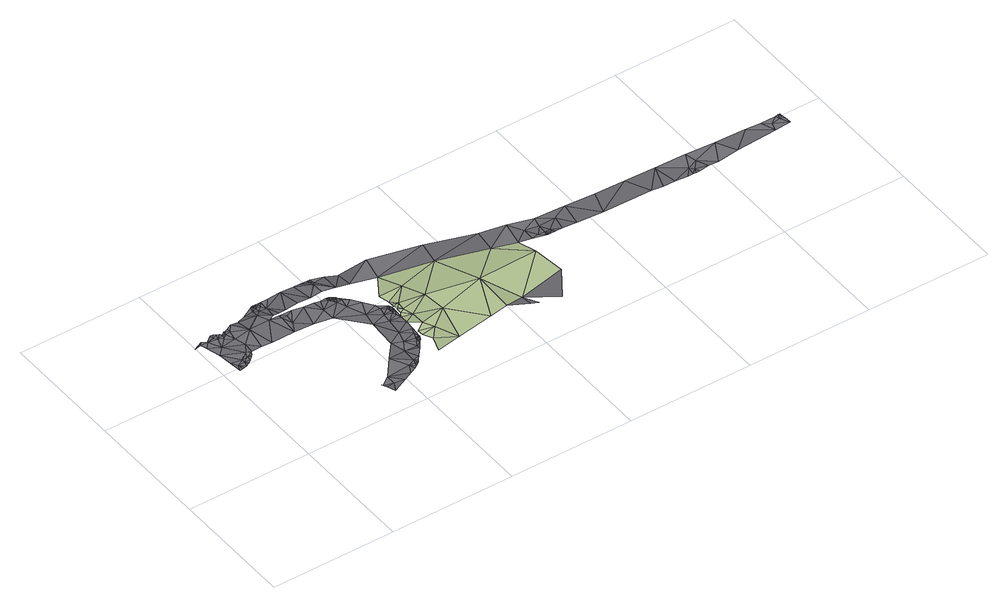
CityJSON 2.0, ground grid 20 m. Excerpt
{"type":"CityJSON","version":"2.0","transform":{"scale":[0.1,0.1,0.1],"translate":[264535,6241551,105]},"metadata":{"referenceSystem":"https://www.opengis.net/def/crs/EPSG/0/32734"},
"CityObjects":{
"terrain1":{"type":"TINRelief","geometry":[{"type":"CompositeSurface","lod":"1","boundaries":[[[0,1,2]],[[3,4,5]],[[0,5,4]],[[6,3,5]],[[7,8,9]],[[0,2,5]],[[7,9,6]],[[7,10,8]],[[11,10,12]],[[10,7,12]],[[11,12,13]],[[14,15,13]],[[15,14,16]],[[14,13,12]],[[17,16,14]],[[6,5,18]],[[7,6,18]],[[2,18,5]],[[12,7,19]],[[20,17,21]],[[21,17,14]],[[14,12,19]],[[7,18,19]],[[20,21,22]],[[14,19,21]],[[18,2,23]],[[24,22,21]],[[18,25,19]],[[24,21,19]],[[25,18,23]],[[25,24,19]],[[25,23,26]],[[25,26,27]],[[28,24,25]],[[29,25,27]],[[25,29,28]],[[29,27,30]],[[28,29,31]]]}]},
"road1":{"type":"Road","attributes":{"highway":"primary","name":"Philip Kgosana Drive","surface":"asphalt","lanes":2,"width":4.4,"oneway":"yes"},"geometry":[{"type":"MultiSurface","lod":"1","boundaries":[[[27,26,32]],[[33,27,32]],[[34,30,27]]]}]},
"road2":{"type":"Road","attributes":{"highway":"primary_link","surface":"asphalt","lanes":1,"width":4,"oneway":"yes"},"geometry":[{"type":"MultiSurface","lod":"1","boundaries":[[[35,36,37]],[[38,39,40]],[[41,40,42]],[[40,41,43]],[[40,39,42]],[[44,43,41]],[[45,46,47]],[[47,48,45]],[[49,50,51]],[[47,52,48]],[[53,54,55]],[[54,56,57]],[[58,59,60]],[[61,43,62]],[[63,43,61]],[[64,65,66]],[[67,68,69]],[[70,71,72]],[[43,44,62]],[[73,58,74]],[[75,73,74]],[[58,73,59]],[[76,77,78]],[[79,70,80]],[[81,82,83]],[[79,71,70]],[[84,71,85]],[[79,80,86]],[[87,88,89]],[[90,91,92]],[[91,90,93]],[[94,95,96]],[[97,98,99]],[[100,101,102]],[[101,100,103]],[[88,102,89]],[[104,105,106]],[[107,108,101]],[[79,109,110]],[[110,111,112]],[[113,112,111]],[[114,50,49]],[[113,115,112]],[[65,99,116]],[[50,114,117]],[[118,119,120]],[[121,122,108]],[[122,93,90]],[[108,107,121]],[[123,124,125]],[[126,120,119]],[[125,124,127]],[[120,126,95]],[[128,120,95]],[[66,50,129]],[[124,130,127]],[[116,99,98]],[[71,79,85]],[[131,132,133]],[[132,131,134]],[[8,76,135]],[[136,137,138]],[[139,77,138]],[[140,141,142]],[[136,138,143]],[[140,138,144]],[[138,77,143]],[[145,146,147]],[[148,149,150]],[[151,146,145]],[[142,141,152]],[[153,133,73]],[[154,155,156]],[[157,158,159]],[[160,161,162]],[[163,160,162]],[[164,163,165]],[[166,167,168]],[[108,89,101]],[[169,170,171]],[[159,154,156]],[[172,159,156]],[[120,128,173]],[[174,114,175]],[[176,170,169]],[[177,99,65]],[[88,87,178]],[[97,99,179]],[[98,178,87]],[[180,98,97]],[[57,181,54]],[[53,56,54]],[[182,46,183]],[[105,184,185]],[[87,89,186]],[[179,99,177]],[[178,98,180]],[[106,187,188]],[[189,148,190]],[[149,130,124]],[[73,133,59]],[[191,60,192]],[[79,110,85]],[[193,72,71]],[[126,194,95]],[[187,106,105]],[[195,24,28]],[[138,140,139]],[[76,143,77]],[[134,196,197]],[[198,181,199]],[[75,153,73]],[[133,153,200]],[[201,192,197]],[[192,132,197]],[[189,190,202]],[[203,204,205]],[[84,85,112]],[[82,81,206]],[[86,109,79]],[[110,109,207]],[[208,209,210]],[[211,115,212]],[[106,188,213]],[[106,213,214]],[[194,96,95]],[[94,215,66]],[[82,78,139]],[[8,216,9]],[[137,144,138]],[[140,144,217]],[[81,218,219]],[[192,201,220]],[[221,191,198]],[[131,133,200]],[[59,133,132]],[[222,202,22]],[[223,22,24]],[[111,110,207]],[[85,110,112]],[[224,151,205]],[[141,140,217]],[[139,140,142]],[[104,184,105]],[[208,210,175]],[[174,117,114]],[[225,226,168]],[[227,151,145]],[[195,28,228]],[[229,230,161]],[[155,231,226]],[[51,50,65]],[[61,232,63]],[[233,234,116]],[[160,235,229]],[[22,223,222]],[[236,237,190]],[[236,238,185]],[[66,214,94]],[[66,129,214]],[[128,214,213]],[[213,173,128]],[[213,188,173]],[[120,173,118]],[[95,94,128]],[[106,214,129]],[[52,239,48]],[[164,160,163]],[[132,134,197]],[[160,164,235]],[[240,55,54]],[[191,181,198]],[[237,236,185]],[[241,71,84]],[[77,139,78]],[[181,57,199]],[[152,218,83]],[[135,76,78]],[[135,78,216]],[[82,139,142]],[[78,82,216]],[[242,243,108]],[[241,244,245]],[[71,241,193]],[[191,220,246]],[[181,246,240]],[[92,242,90]],[[244,84,247]],[[166,168,203]],[[244,241,84]],[[245,193,241]],[[167,166,248]],[[166,227,249]],[[249,227,145]],[[147,249,145]],[[168,167,225]],[[35,37,250]],[[67,233,243]],[[87,186,98]],[[155,154,231]],[[107,101,103]],[[67,69,63]],[[35,68,36]],[[63,69,43]],[[43,69,40]],[[251,252,230]],[[253,158,157]],[[238,105,185]],[[233,108,243]],[[102,101,89]],[[242,108,90]],[[122,90,108]],[[38,35,250]],[[69,68,35]],[[186,89,233]],[[89,108,233]],[[69,35,40]],[[38,40,35]],[[159,158,254]],[[169,158,176]],[[123,125,255]],[[98,186,116]],[[65,50,66]],[[221,58,60]],[[94,214,128]],[[96,215,94]],[[106,129,256]],[[235,251,229]],[[251,230,229]],[[240,257,55]],[[183,257,240]],[[83,142,152]],[[82,206,216]],[[192,60,59]],[[181,240,54]],[[112,115,211]],[[211,84,112]],[[104,106,256]],[[188,118,173]],[[196,9,201]],[[196,201,197]],[[83,218,81]],[[82,142,83]],[[206,220,201]],[[8,135,216]],[[155,226,225]],[[210,174,175]],[[123,255,236]],[[238,236,255]],[[204,258,228]],[[147,248,249]],[[248,166,249]],[[253,176,158]],[[158,259,254]],[[209,260,211]],[[114,49,208]],[[227,205,151]],[[261,262,252]],[[252,262,230]],[[166,203,227]],[[31,224,204]],[[60,191,221]],[[59,132,192]],[[202,222,189]],[[124,123,150]],[[67,63,233]],[[233,63,234]],[[233,116,186]],[[234,63,232]],[[261,263,262]],[[158,169,259]],[[169,171,264]],[[190,148,150]],[[150,149,124]],[[232,265,234]],[[65,265,51]],[[261,254,259]],[[261,259,263]],[[123,236,150]],[[190,150,236]],[[264,263,259]],[[46,182,47]],[[182,52,47]],[[81,247,206]],[[219,245,244]],[[205,227,203]],[[209,211,212]],[[84,211,247]],[[260,247,211]],[[208,175,114]],[[9,216,201]],[[206,201,216]],[[240,246,182]],[[183,240,182]],[[215,64,66]],[[65,64,177]],[[219,244,81]],[[247,81,244]],[[161,160,229]],[[169,264,259]],[[24,195,223]],[[204,224,205]],[[157,159,172]],[[246,181,191]],[[220,191,192]],[[228,28,31]],[[116,234,65]],[[234,265,65]],[[49,260,208]],[[208,260,209]],[[226,258,168]],[[203,168,258]],[[258,204,203]],[[31,204,228]]]}]}
},
"vertices":[
[259,69,37],[249,42,39],[289,49,39],[251,93,37],[251,83,37],[274,87,37],[266,104,37],[267,129,34],[251,133,34],[249,117,37],[256,141,34],[256,150,34],[263,145,34],[258,152,34],[264,159,34],[255,157,34],[255,162,34],[256,170,32],[305,111,38],[302,150,37],[252,187,32],[290,187,32],[276,224,28],[349,59,39],[356,203,33],[383,134,36],[379,64,39],[409,69,35],[435,181,31],[481,139,33],[487,87,34],[474,171,30],
[408,48,39],[419,43,39],[451,34,40],
[20,194,19],[16,183,19],[21,184,19],[29,186,19],[33,188,19],[31,194,19],[40,193,19],[36,190,19],[40,201,19],[43,195,22],[149,3,44],[173,14,44],[159,20,40],[144,15,44],[119,201,25],[106,242,24],[84,203,22],[144,25,40],[210,36,39],[208,38,39],[205,33,39],[211,37,39],[213,39,39],[241,75,35],[238,78,35],[233,70,35],[48,202,22],[46,198,22],[42,207,22],[77,274,11],[75,244,21],[98,259,24],[12,226,18],[14,203,19],[31,200,19],[203,225,28],[203,220,28],[205,223,28],[241,78,35],[243,76,37],[244,78,37],[252,149,34],[250,150,34],[246,146,34],[200,224,28],[202,226,28],[217,168,30],[236,152,31],[240,167,30],[199,212,30],[199,221,28],[200,227,28],[39,258,18],[37,262,18],[30,255,18],[7,263,18],[4,268,6],[0,267,6],[8,269,6],[103,276,16],[108,283,16],[105,284,16],[45,260,21],[42,254,21],[50,255,21],[29,266,18],[25,260,18],[33,264,18],[25,267,18],[136,246,24],[156,286,17],[123,271,16],[21,268,6],[14,258,18],[199,228,28],[196,225,28],[195,229,28],[193,224,28],[193,230,28],[122,235,24],[184,231,26],[47,239,21],[122,241,24],[112,286,16],[110,286,16],[112,283,16],[17,269,6],[13,269,6],[201,281,16],[202,283,16],[200,285,16],[109,286,16],[202,285,16],[110,280,16],[116,246,24],[204,285,16],[246,83,37],[241,85,35],[242,81,37],[246,85,37],[248,141,34],[252,153,34],[252,155,34],[249,153,34],[247,151,34],[248,157,34],[250,161,34],[245,158,34],[252,151,34],[252,157,34],[517,163,31],[516,159,31],[518,159,31],[225,279,16],[205,285,16],[207,277,16],[514,160,31],[249,162,34],[244,79,37],[671,196,24],[607,157,28],[687,156,27],[727,155,25],[759,168,23],[721,195,23],[923,184,19],[931,170,19],[930,182,19],[929,187,19],[926,192,19],[929,192,19],[526,168,29],[540,159,31],[547,186,27],[764,161,24],[762,154,24],[767,154,24],[707,155,25],[117,283,16],[124,241,24],[132,235,24],[757,154,24],[59,266,21],[40,259,18],[50,262,21],[43,260,21],[209,45,39],[159,36,40],[191,25,40],[157,246,26],[177,245,26],[36,251,18],[134,286,16],[123,286,16],[245,274,12],[217,240,28],[213,71,35],[223,88,35],[206,222,28],[107,285,16],[443,221,26],[247,101,37],[243,93,37],[220,48,39],[215,42,39],[245,81,37],[229,107,35],[237,235,28],[518,183,29],[496,187,29],[505,167,31],[212,145,31],[197,229,28],[128,217,25],[159,235,26],[141,238,26],[177,213,27],[176,233,26],[118,278,16],[111,272,16],[91,279,11],[235,138,31],[251,159,34],[238,177,30],[227,192,30],[207,95,35],[231,61,39],[284,263,28],[364,242,30],[494,165,31],[563,158,30],[572,198,27],[516,166,31],[482,210,30],[909,182,19],[905,168,19],[621,197,25],[50,204,22],[24,238,18],[52,222,21],[921,191,19],[196,263,28],[197,245,28],[178,285,17],[141,25,42],[198,40,39],[208,212,30],[3,258,18],[6,248,18],[205,198,30],[217,207,30],[183,66,40],[178,192,27],[529,159,31],[523,162,31],[25,185,19],[896,191,19],[871,192,20],[747,154,24],[771,194,23],[189,285,17],[126,246,24],[201,30,39],[522,199,29],[776,176,23],[149,197,27],[821,193,21],[836,161,22],[801,157,22],[784,156,24],[67,204,22]
]}
